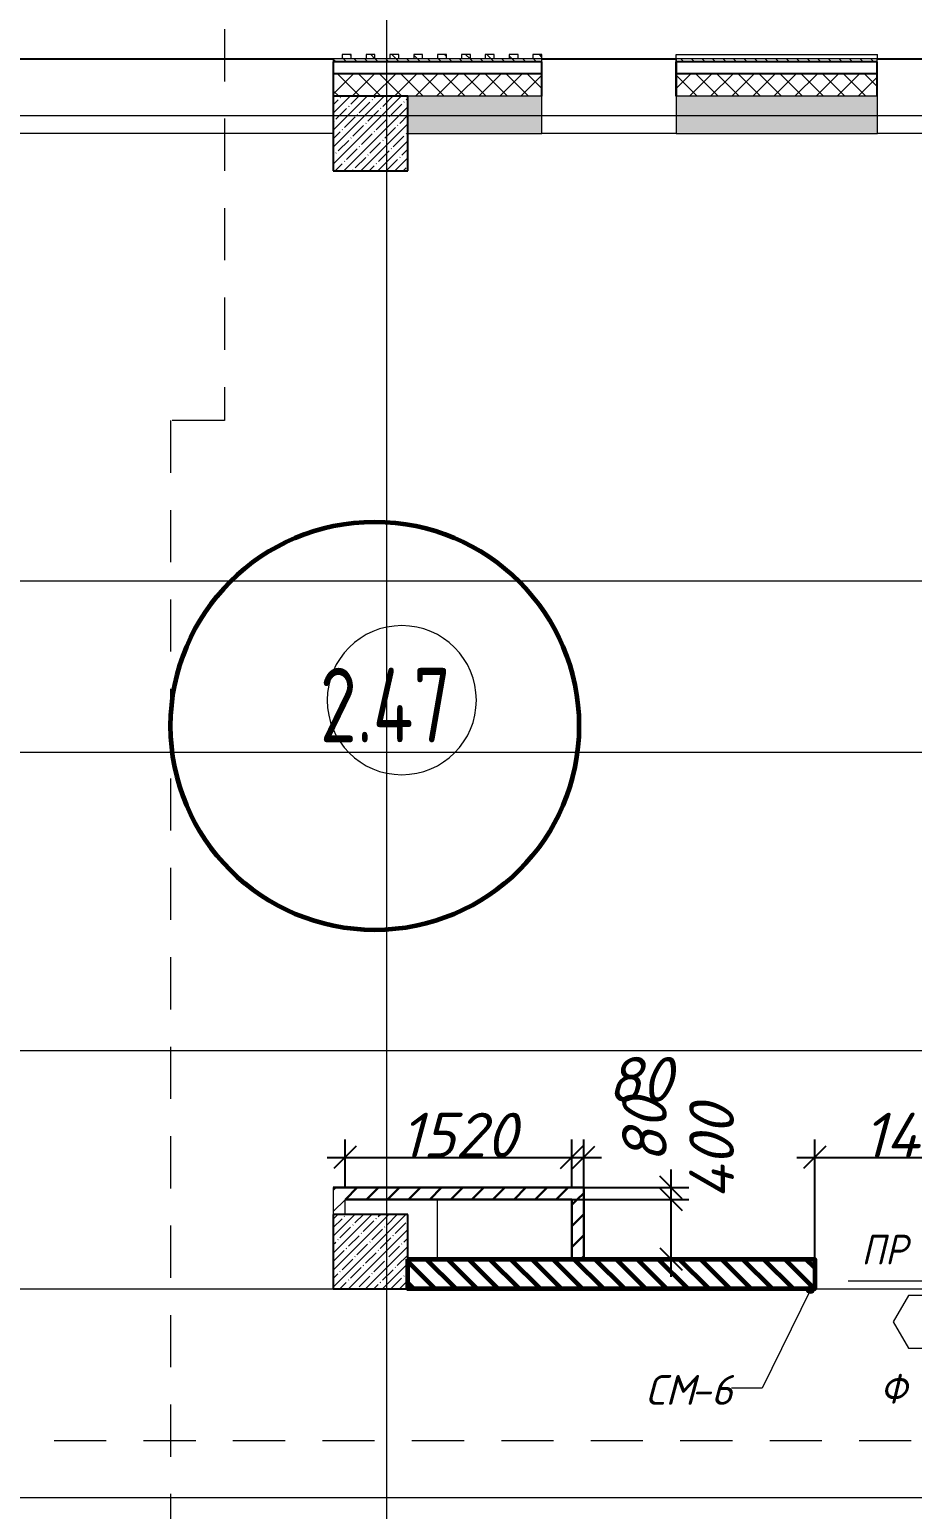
# Model space of a CAD drawing. Header units: millimetres. Extents: x 12986 to 523328, y -9759 to 30092.
# Drawn here: x 352661 to 358582, y 9155 to 19081 of the extents above; entities that cross this region are included whole.
import ezdxf

# ---------------------------------------------------------------- set-up
doc = ezdxf.new("R2010")
doc.units = ezdxf.units.MM
doc.linetypes.add('01 Штриховая _4 мм_', pattern=[600, 350, -250])
doc.layers.add('0)Допникки кружки', color=7, linetype='Continuous', plot=False)
for name, color, linetype, lineweight in [('1) ПГП Зеленый', 3, 'Continuous', 30), ('3) РАсчет Зел', 3, 'Continuous', 30), ('5) Блок ячеистый', 160, 'Continuous', 60), ('A-ANNO-DIMS', 7, 'Continuous', 9), ('A-AREA-IDEN', 7, 'Continuous', 9), ('A-DETL', 7, 'Continuous', 9), ('A-DOOR-IDEN', 7, 'Continuous', 9), ('A-FLOR', 7, 'Continuous', 9), ('A-GENM', 7, 'Continuous', 9), ('A-GENM-1', 7, 'Continuous', 25), ('A-GENM-IDEN', 7, 'Continuous', 9), ('A-WALL-FNSH-1', 7, 'Continuous', 9), ('A-WALL-FNSH-2', 7, 'Continuous', 5), ('A-WALL-FNSH-5', 7, 'Continuous', 5), ('A-WALL-PATT-1', 7, 'Continuous', 5), ('A-WALL-PATT-3', 250, 'Continuous', 5), ('G-ANNO-SYMB-1', 7, '01 Штриховая _4 мм_', 9), ('I-WALL', 7, 'Continuous', 5), ('S-COLS', 7, 'Continuous', 9), ('S-COLS-1', 7, 'Continuous', 5), ('S-COLS-2', 7, 'Continuous', 25), ('Оси-1', 7, 'Continuous', 20)]:
    doc.layers.add(name, color=color, linetype=linetype, lineweight=lineweight)
for name, color, linetype, lineweight, true_color in [('A-WALL-3', 7, 'Continuous', 5, 0x000000), ('A-WALL-4', 7, 'Continuous', 25, 0x000000), ('A-WALL-FNSH-3', 7, 'Continuous', 13, 0x008000)]:
    doc.layers.add(name, color=color, linetype=linetype, lineweight=lineweight, true_color=true_color)
doc.styles.add('ISOCPEUR_I_2', font='isocpeui.ttf', dxfattribs={"height": 300})
doc.styles.add('ISOCPEUR_I_4', font='isocpeui.ttf', dxfattribs={"width": 0.9, "height": 300})
doc.styles.add('СПДС', font='ГОСТ тип А.ttf', dxfattribs={"width": 0.9})
doc.dimstyles.new('ISO-2_0_0_9К_СРЕДНИЙ', dxfattribs={"dimscale": 304.8, "dimtxt": 199.196235, "dimasz": 0.492126, "dimexe": 0.393701, "dimexo": 0, "dimgap": 0, "dimtad": 1, "dimdec": 0, "dimzin": 0, "dimdsep": 46, "dimtxsty": 'ISOCPEUR_I_2', "dimblk1": 'OBLIQUE', "dimblk2": 'OBLIQUE', "dimsah": 1, "dimcen": 0.09, "dimdle": 0.393701, "dimazin": 0, "dimtfac": 1, "dimtdec": 4, "dimtix": 1, "dimtmove": 2, "dimatfit": 3, "dimfxl": 1, "dimtvp": 1, "dimtolj": 1, "dimtzin": 0, "dimarcsym": 2})
doc.dimstyles.new('ISO-2_0_0_9К_СРЕДНИЙ_2', dxfattribs={"dimscale": 304.8, "dimtxt": 199.196235, "dimasz": 0.492126, "dimexe": 0.393701, "dimexo": 0, "dimgap": 0, "dimtad": 1, "dimdec": 0, "dimzin": 0, "dimdsep": 46, "dimtxsty": 'ISOCPEUR_I_2', "dimblk1": 'OBLIQUE', "dimblk2": 'OBLIQUE', "dimsah": 1, "dimcen": 0.09, "dimdle": 0.393701, "dimazin": 0, "dimtfac": 1, "dimtdec": 4, "dimtix": 1, "dimtmove": 0, "dimatfit": 3, "dimfxl": 1, "dimtvp": 1, "dimtolj": 1, "dimtzin": 0, "dimarcsym": 2})
pattern_1 = [(135, (239096.85, -2765.933), (-35.35534, -35.35534), [])]
pattern_2 = [(45, (239096.85, -2765.93), (-70.71068, 70.71068), []), (135, (239096.85, -2765.93), (-70.71068, -70.71068), [])]
pattern_3 = [(45, (239096.85, -2765.93), (-57.024626, 57.024626), []), (45, (239153.876, -2765.93), (-57.024626, 57.024626), [100.806, -20.161, 3.353, -16.808])]
pattern_4 = [(45, (239096.85, -2765.93), (-70.71068, 70.71068), [])]

# ---------------------------------------------------------------- blocks, each defined once
blk = doc.blocks.new('Колонна_Несущая_Прямоугольное сечение - 500х500-29564852-АР1_1_Кладочный план 2 этажа')
at = {"layer": 'S-COLS-1'}
h = blk.add_hatch(dxfattribs=at)
h.set_pattern_fill('FP_46', color=256, style=0, pattern_type=2)
h.set_pattern_definition([(45, (-115850.45, -21150), (-57.024626, 57.024626), []), (45, (-115793.42, -21150), (-57.024626, 57.024626), [100.806, -20.161, 3.353, -16.808])])
h.paths.add_polyline_path([(-250, -250), (250, -250), (250, 250), (-250, 250)], flags=0)
at = {"layer": 'S-COLS-2'}
for p, q in [((250, 250), (-250, 250)), ((-250, 250), (-250, -250)), ((250, -250), (250, 250)), ((-250, -250), (250, -250))]:
    blk.add_line(p, q, dxfattribs=at)
blk = doc.blocks.new('Фахверк_СКБ_Уголок_Тип 2 - СМ-6_200х2180 h-30007491-АР1_1_Кладочный план 2 этажа')
at = {"layer": 'A-GENM-1'}
for p, q in [((125, 156), (125, 81)), ((200, 156), (125, 156)), ((131, 81), (131, 150)), ((131, 150), (200, 150)), ((200, 150), (200, 156)), ((125, 81), (131, 81)), ((131, 19), (125, 19)), ((125, 19), (125, -56)), ((131, -50), (131, 19)), ((125, -56), (200, -56)), ((200, -50), (131, -50)), ((200, -56), (200, -50))]:
    blk.add_line(p, q, dxfattribs=at)
blk = doc.blocks.new('Стойка_Влож_Полоса боковая - Полоса-27101091-АР1_1_Кладочный план 2 этажа')
at = {"layer": 'A-GENM'}
for p, q in [((-5, 85), (0, 85)), ((-5, -85), (-5, 85)), ((0, 31), (0, -31)), ((0, -85), (-5, -85))]:
    blk.add_line(p, q, dxfattribs=at)
blk = doc.blocks.new('_Oblique')
at = {"color": 0, "linetype": 'ByBlock', "lineweight": -2}
blk.add_line((-0.5, -0.5), (0.5, 0.5), dxfattribs=at)
blk = doc.blocks.new('*D2191')
at = {"layer": 'A-ANNO-DIMS', "color": 0, "lineweight": -2, "transparency": 16777216}
for p, q in [((357926.9, 10842.1), (357926.9, 11635.7)), ((359376.9, 10842.1), (359376.9, 11635.7)), ((357806.9, 11515.7), (359496.9, 11515.7))]:
    blk.add_line(p, q, dxfattribs=at)
at = {"layer": 'Defpoints', "color": 0, "transparency": 16777216}
for p in [(359376.9, 11515.7), (357926.9, 10842.1), (359376.9, 10842.1)]:
    blk.add_point(p, dxfattribs=at)
at = {"layer": 'A-ANNO-DIMS', "color": 0, "lineweight": -2, "transparency": 16777216, "xscale": 150, "yscale": 150, "zscale": 150, "rotation": 180}
blk.add_blockref('_Oblique', (357926.9, 11515.7), dxfattribs=at)
at = {"layer": 'A-ANNO-DIMS', "color": 0, "lineweight": -2, "transparency": 16777216, "xscale": 150, "yscale": 150, "zscale": 150}
blk.add_blockref('_Oblique', (359376.9, 11515.7), dxfattribs=at)
at = {"layer": 'A-ANNO-DIMS', "color": 0, "transparency": 16777216, "insert": (358651.9, 11665.7), "char_height": 300, "width": 579.201, "attachment_point": 5, "style": 'ISOCPEUR_I_2'}
blk.add_mtext('\\A1;1450', dxfattribs=at)
blk = doc.blocks.new('*D2327')
at = {"layer": 'A-ANNO-DIMS', "color": 0, "lineweight": -2, "transparency": 16777216}
for p, q in [((354776.9, 11317.1), (354776.9, 11635.7)), ((356297.3, 11317.1), (356297.3, 11635.7)), ((354656.9, 11515.7), (356417.3, 11515.7))]:
    blk.add_line(p, q, dxfattribs=at)
at = {"layer": 'Defpoints', "color": 0, "transparency": 16777216}
for p in [(356297.3, 11515.7), (354776.9, 11317.1), (356297.3, 11317.1)]:
    blk.add_point(p, dxfattribs=at)
at = {"layer": 'A-ANNO-DIMS', "color": 0, "lineweight": -2, "transparency": 16777216, "xscale": 150, "yscale": 150, "zscale": 150, "rotation": 180}
blk.add_blockref('_Oblique', (354776.9, 11515.7), dxfattribs=at)
at = {"layer": 'A-ANNO-DIMS', "color": 0, "lineweight": -2, "transparency": 16777216, "xscale": 150, "yscale": 150, "zscale": 150}
blk.add_blockref('_Oblique', (356297.3, 11515.7), dxfattribs=at)
at = {"layer": 'A-ANNO-DIMS', "color": 0, "transparency": 16777216, "insert": (355537.1, 11665.7), "char_height": 300, "width": 560.814, "attachment_point": 5, "style": 'ISOCPEUR_I_2'}
blk.add_mtext('\\A1;1520', dxfattribs=at)
blk = doc.blocks.new('*D2328')
at = {"layer": 'A-ANNO-DIMS', "color": 0, "lineweight": -2, "transparency": 16777216}
for p, q in [((356297.3, 11317.1), (356297.3, 11635.7)), ((356377.3, 11314.1), (356377.3, 11635.7)), ((356177.3, 11515.7), (356497.3, 11515.7))]:
    blk.add_line(p, q, dxfattribs=at)
at = {"layer": 'Defpoints', "color": 0, "transparency": 16777216}
for p in [(356377.3, 11515.7), (356297.3, 11317.1), (356377.3, 11314.1)]:
    blk.add_point(p, dxfattribs=at)
at = {"layer": 'A-ANNO-DIMS', "color": 0, "lineweight": -2, "transparency": 16777216, "xscale": 150, "yscale": 150, "zscale": 150, "rotation": 180}
blk.add_blockref('_Oblique', (356297.3, 11515.7), dxfattribs=at)
at = {"layer": 'A-ANNO-DIMS', "color": 0, "lineweight": -2, "transparency": 16777216, "xscale": 150, "yscale": 150, "zscale": 150}
blk.add_blockref('_Oblique', (356377.3, 11515.7), dxfattribs=at)
at = {"layer": 'A-ANNO-DIMS', "color": 0, "transparency": 16777216, "insert": (356536.5, 12189.7), "char_height": 300, "width": 303.391, "attachment_point": 1, "line_spacing_factor": 1.149209, "style": 'ISOCPEUR_I_2'}
blk.add_mtext('\\A1;80', dxfattribs=at)
blk = doc.blocks.new('*D2329')
at = {"layer": 'A-ANNO-DIMS', "color": 0, "lineweight": -2, "transparency": 16777216}
for p, q in [((356963, 11434.1), (356963, 11114.1)), ((356297.3, 11234.1), (357083, 11234.1)), ((356377.3, 11314.1), (357083, 11314.1))]:
    blk.add_line(p, q, dxfattribs=at)
at = {"layer": 'Defpoints', "color": 0, "transparency": 16777216}
for p in [(356297.3, 11234.1), (356377.3, 11314.1), (356963, 11234.1)]:
    blk.add_point(p, dxfattribs=at)
at = {"layer": 'A-ANNO-DIMS', "color": 0, "lineweight": -2, "transparency": 16777216, "xscale": 150, "yscale": 150, "zscale": 150}
for p, rotation in [((356963, 11314.1), 90), ((356963, 11234.1), 270)]:
    blk.add_blockref('_Oblique', p, dxfattribs=dict(at, rotation=rotation))
at = {"layer": 'A-ANNO-DIMS', "color": 0, "transparency": 16777216, "insert": (356635, 11477), "char_height": 300, "width": 303.391, "attachment_point": 1, "rotation": 90, "line_spacing_factor": 1.149209, "style": 'ISOCPEUR_I_2'}
blk.add_mtext('\\A1;80', dxfattribs=at)
blk = doc.blocks.new('*D2330')
at = {"layer": 'A-ANNO-DIMS', "color": 0, "lineweight": -2, "transparency": 16777216}
for p, q in [((356963, 11354.1), (356963, 10714.1)), ((356297.3, 11234.1), (357083, 11234.1)), ((357069.1, 10834.1), (356843, 10834.1))]:
    blk.add_line(p, q, dxfattribs=at)
at = {"layer": 'Defpoints', "color": 0, "transparency": 16777216}
for p in [(356297.3, 11234.1), (356963, 10834.1), (357069.1, 10834.1)]:
    blk.add_point(p, dxfattribs=at)
at = {"layer": 'A-ANNO-DIMS', "color": 0, "lineweight": -2, "transparency": 16777216, "xscale": 150, "yscale": 150, "zscale": 150}
for p, rotation in [((356963, 11234.1), 90), ((356963, 10834.1), 270)]:
    blk.add_blockref('_Oblique', p, dxfattribs=dict(at, rotation=rotation))
at = {"layer": 'A-ANNO-DIMS', "color": 0, "transparency": 16777216, "insert": (357085.5, 11233.1), "char_height": 300, "width": 473.474, "attachment_point": 1, "rotation": 90, "line_spacing_factor": 1.149209, "style": 'ISOCPEUR_I_2'}
blk.add_mtext('\\A1;400', dxfattribs=at)
blk = doc.blocks.new('AAR_СКБ_Марка_Двери_Перемычка и проем - Марка перемычки и проема-25306769-АР1_1_Кладочный план 2 этажа')
at = {"layer": 'A-DOOR-IDEN'}
for p, q in [((-5, 0), (5, 0)), ((-0.968, -0.984), (-1.986, -2.747)), ((1.067, -0.984), (-0.968, -0.984)), ((2.085, -2.747), (1.067, -0.984)), ((-1.986, -2.747), (-0.968, -4.509)), ((1.067, -4.509), (2.085, -2.747)), ((-0.968, -4.509), (1.067, -4.509))]:
    blk.add_line(p, q, dxfattribs=at)
blk = doc.blocks.new('Марка_Помещения - Номер-25198446-Объем проектирования 2 этажа')
at = {"layer": 'A-AREA-IDEN'}
for start, end in [(360, 180), (180, 360)]:
    blk.add_arc((0, 0), 2.5, start, end, dxfattribs=at)

msp = doc.modelspace()

# ---------------------------------------------------------------- hatches: boundary and pattern name
at = {"layer": '1) ПГП Зеленый'}
h = msp.add_hatch(dxfattribs=at)
h.set_pattern_fill('FP_24', color=256, style=0, pattern_type=2)
h.set_pattern_definition(pattern_4)
h.paths.add_polyline_path([(356377.2995, 11234.06731), (356377.2995, 11314.06731), (354776.85078, 11314.06731), (354776.85078, 11234.06731), (356297.2995, 11234.06731)], flags=0)
h = msp.add_hatch(dxfattribs=at)
h.set_pattern_fill('FP_24', color=256, style=0, pattern_type=2)
h.set_pattern_definition(pattern_4)
h.paths.add_polyline_path([(356377.2995, 10834.06731), (356377.2995, 11234.06731), (356297.2995, 11234.06731), (356297.2995, 10834.06731)], flags=0)
at = {"layer": '5) Блок ячеистый'}
h = msp.add_hatch(dxfattribs=at)
h.set_pattern_fill('FP_22', color=256, style=0, pattern_type=2)
h.set_pattern_definition([(135, (239096.85, -2765.93), (-70.71068, -70.71068), [])])
h.paths.add_polyline_path([(359556.85081, 10634.06731), (360026.85081, 10634.06731), (360026.85081, 10834.06731), (359376.85081, 10834.06731), (359376.85081, 10634.06731), (359476.85081, 10634.06731)], flags=0)
h.paths.add_polyline_path([(357926.85081, 10634.06731), (357926.85081, 10834.06731), (355197.2995, 10834.06731), (355197.2995, 10634.06731), (357857.85081, 10634.06731)], flags=0)
at = {"layer": 'A-GENM-IDEN'}
h = msp.add_hatch(color=256, dxfattribs=at)
edge = h.paths.add_edge_path(flags=0)
edge.add_arc((357897.85081, 10628.06731), 25, 0, 360)
at = {"layer": 'A-WALL-PATT-1'}
h = msp.add_hatch(dxfattribs=at)
h.set_pattern_fill('FP_23', color=256, style=0, pattern_type=2)
h.set_pattern_definition(pattern_1)
h.paths.add_polyline_path([(356997.2995, 18864.06731), (356997.74819, 18864.06731), (356997.2995, 18884.06731)], flags=0)
h.paths.add_polyline_path([(364426.85081, 18864.06731), (364426.85081, 18884.06731), (359247.06777, 18884.06731), (359247.06777, 18864.06731), (364406.85081, 18864.06731)], flags=0)
h.paths.add_polyline_path([(351246.85083, 18864.06731), (352397.2995, 18864.06731), (352397.2995, 18884.06731), (351246.85083, 18884.06731)], flags=0)
h.paths.add_polyline_path([(350346.29949, 18864.06731), (350346.85083, 18864.06731), (350346.29949, 18884.06731)], flags=0)
h.paths.add_polyline_path([(344647.06777, 18864.06731), (345947.2995, 18864.06731), (345947.2995, 18884.06731), (344647.06777, 18884.06731)], flags=0)
h.paths.add_polyline_path([(332386.85081, 18864.06731), (332406.85081, 18864.06731), (332406.85081, 18884.06731), (332386.85081, 18884.06731)], flags=0)
h.paths.add_polyline_path([(335686.85081, 18864.06731), (340246.85081, 18864.06731), (340246.85081, 18884.06731), (335686.85081, 18884.06731)], flags=0)
h = msp.add_hatch(dxfattribs=at)
h.set_pattern_fill('FP_23', color=256, style=0, pattern_type=2)
h.set_pattern_definition(pattern_1)
h.paths.add_polyline_path([(356097.08254, 18864.06731), (356097.08254, 18884.06731), (354697.2995, 18884.06731), (354697.2995, 18864.06731)], flags=0)
h.paths.add_polyline_path([(341146.85081, 18864.06731), (342347.06777, 18864.06731), (342347.06777, 18884.06731), (341146.85081, 18884.06731)], flags=0)
h.paths.add_polyline_path([(346848.29951, 18864.06731), (348147.2995, 18864.06731), (348147.2995, 18884.06731), (346848.29951, 18884.06731)], flags=0)
h = msp.add_hatch(dxfattribs=at)
h.set_pattern_fill('FP_23', color=256, style=0, pattern_type=2)
h.set_pattern_definition(pattern_1)
h.paths.add_polyline_path([(350345.8508, 18864.06731), (350345.8508, 18884.06731), (349047.2995, 18884.06731), (349047.2995, 18864.06731)], flags=0)
h.paths.add_polyline_path([(358346.85081, 18864.06731), (358346.85081, 18884.06731), (356997.2995, 18884.06731), (356997.2995, 18864.06731)], flags=0)
h = msp.add_hatch(dxfattribs=at)
h.set_pattern_fill('FP_23', color=256, style=0, pattern_type=2)
h.set_pattern_definition(pattern_1)
h.paths.add_polyline_path([(354817.2995, 18884.06731), (354817.2995, 18914.06731), (354757.2995, 18914.06731), (354757.2995, 18884.06731)], flags=0)
h = msp.add_hatch(dxfattribs=at)
h.set_pattern_fill('FP_23', color=256, style=0, pattern_type=2)
h.set_pattern_definition(pattern_1)
h.paths.add_polyline_path([(354977.2995, 18884.06731), (354977.2995, 18914.06731), (354917.2995, 18914.06731), (354917.2995, 18884.06731)], flags=0)
h = msp.add_hatch(dxfattribs=at)
h.set_pattern_fill('FP_23', color=256, style=0, pattern_type=2)
h.set_pattern_definition(pattern_1)
h.paths.add_polyline_path([(355137.2995, 18884.06731), (355137.2995, 18914.06731), (355077.2995, 18914.06731), (355077.2995, 18884.06731)], flags=0)
h = msp.add_hatch(dxfattribs=at)
h.set_pattern_fill('FP_23', color=256, style=0, pattern_type=2)
h.set_pattern_definition(pattern_1)
h.paths.add_polyline_path([(355297.2995, 18884.06731), (355297.2995, 18914.06731), (355237.2995, 18914.06731), (355237.2995, 18884.06731)], flags=0)
h = msp.add_hatch(dxfattribs=at)
h.set_pattern_fill('FP_23', color=256, style=0, pattern_type=2)
h.set_pattern_definition(pattern_1)
h.paths.add_polyline_path([(355457.2995, 18884.06731), (355457.2995, 18914.06731), (355397.2995, 18914.06731), (355397.2995, 18884.06731)], flags=0)
h = msp.add_hatch(dxfattribs=at)
h.set_pattern_fill('FP_23', color=256, style=0, pattern_type=2)
h.set_pattern_definition(pattern_1)
h.paths.add_polyline_path([(355617.2995, 18884.06731), (355617.2995, 18914.06731), (355557.2995, 18914.06731), (355557.2995, 18884.06731)], flags=0)
h = msp.add_hatch(dxfattribs=at)
h.set_pattern_fill('FP_23', color=256, style=0, pattern_type=2)
h.set_pattern_definition(pattern_1)
h.paths.add_polyline_path([(355777.2995, 18884.06731), (355777.2995, 18914.06731), (355717.2995, 18914.06731), (355717.2995, 18884.06731)], flags=0)
h = msp.add_hatch(dxfattribs=at)
h.set_pattern_fill('FP_23', color=256, style=0, pattern_type=2)
h.set_pattern_definition(pattern_1)
h.paths.add_polyline_path([(355937.2995, 18884.06731), (355937.2995, 18914.06731), (355877.2995, 18914.06731), (355877.2995, 18884.06731)], flags=0)
h = msp.add_hatch(dxfattribs=at)
h.set_pattern_fill('FP_23', color=256, style=0, pattern_type=2)
h.set_pattern_definition(pattern_1)
h.paths.add_polyline_path([(356097.2995, 18884.06731), (356097.2995, 18914.06731), (356037.2995, 18914.06731), (356037.2995, 18884.06731)], flags=0)
h = msp.add_hatch(dxfattribs=at)
h.set_pattern_fill('FP_11', color=256, style=0, pattern_type=2)
h.set_pattern_definition(pattern_2)
h.paths.add_polyline_path([(364176.85081, 18634.06731), (364326.85081, 18634.06731), (364326.85081, 18784.06731), (359247.06777, 18784.06731), (359247.06777, 18634.06731), (363110.75706, 18634.06731)], flags=0)
h.paths.add_polyline_path([(352397.2995, 18634.06731), (352397.2995, 18784.06731), (351246.85083, 18784.06731), (351246.85083, 18634.06731)], flags=0)
h.paths.add_polyline_path([(350346.29949, 18634.06731), (350346.85083, 18634.06731), (350346.29949, 18754.79567)], flags=0)
h.paths.add_polyline_path([(356997.2995, 18634.06731), (356997.74819, 18634.06731), (356997.2995, 18754.79567)], flags=0)
h.paths.add_polyline_path([(356097.08254, 18634.06731), (356097.2995, 18634.06731), (356097.08254, 18754.79567)], flags=0)
h.paths.add_polyline_path([(345146.85081, 18634.06731), (345947.2995, 18634.06731), (345947.2995, 18784.06731), (344647.06777, 18784.06731), (344647.06777, 18634.06731)], flags=0)
h.paths.add_polyline_path([(339676.85081, 18634.06731), (340177.85081, 18634.06731), (340177.85081, 18640.06731), (340246.85081, 18640.06731), (340246.85081, 18784.06731), (335686.85081, 18784.06731), (335686.85081, 18634.06731), (338594.50706, 18634.06731)], flags=0)
h.paths.add_polyline_path([(332406.85081, 18634.06731), (332406.85081, 18784.06731), (332176.85081, 18784.06731), (332176.85081, 18634.06731)], flags=0)
h = msp.add_hatch(dxfattribs=at)
h.set_pattern_fill('FP_11', color=256, style=0, pattern_type=2)
h.set_pattern_definition(pattern_2)
h.paths.add_polyline_path([(356097.08254, 18634.06731), (356097.08254, 18784.06731), (354697.2995, 18784.06731), (354697.2995, 18634.06731), (355197.2995, 18634.06731)], flags=0)
h.paths.add_polyline_path([(348147.2995, 18634.06731), (348147.2995, 18784.06731), (346848.29951, 18784.06731), (346848.29951, 18634.06731), (347788.10081, 18634.06731)], flags=0)
h.paths.add_polyline_path([(341146.85081, 18634.06731), (342278.06777, 18634.06731), (342278.06777, 18640.06731), (342347.06777, 18640.06731), (342347.06777, 18784.06731), (341146.85081, 18784.06731), (341146.85081, 18754.79567)], flags=0)
h = msp.add_hatch(dxfattribs=at)
h.set_pattern_fill('FP_11', color=256, style=0, pattern_type=2)
h.set_pattern_definition(pattern_2)
h.paths.add_polyline_path([(358346.85081, 18634.06731), (358346.85081, 18784.06731), (356997.2995, 18784.06731), (356997.2995, 18634.06731)], flags=0)
h.paths.add_polyline_path([(350146.85081, 18634.06731), (350345.8508, 18634.06731), (350345.8508, 18784.06731), (349047.2995, 18784.06731), (349047.2995, 18634.06731), (349446.85081, 18634.06731)], flags=0)
h = msp.add_hatch(dxfattribs=at)
h.set_pattern_fill('FP_7', color=256, style=0, pattern_type=2)
h.set_pattern_definition(pattern_3)
h.paths.add_polyline_path([(356097.2995, 18384.06731), (356097.08254, 18634.06731), (355197.2995, 18634.06731), (355197.2995, 18384.06731)], flags=0)
h.paths.add_polyline_path([(358347.06777, 18384.06731), (358347.06777, 18634.06731), (356997.2995, 18634.06731), (356997.2995, 18384.06731)], flags=0)
h.paths.add_polyline_path([(352397.2995, 18384.06731), (352397.2995, 18634.06731), (351246.85083, 18634.06731), (351246.85083, 18384.06731)], flags=0)
h.paths.add_polyline_path([(350146.85081, 18384.06731), (350346.85083, 18384.06731), (350346.29949, 18634.06731), (350146.85081, 18634.06731)], flags=0)
at = {"layer": 'A-WALL-PATT-3'}
h = msp.add_hatch(dxfattribs=at)
h.set_pattern_fill('FP_24', color=256, style=0, pattern_type=2)
h.set_pattern_definition(pattern_4)
h.paths.add_polyline_path([(354776.85078, 11134.06731), (354776.85078, 11314.06731), (354696.85078, 11314.06731), (354696.85078, 11134.06731)], flags=0)
at = {"layer": 'S-COLS-1'}
h = msp.add_hatch(dxfattribs=at)
h.set_pattern_fill('FP_7', color=256, style=0, pattern_type=2)
h.set_pattern_definition(pattern_3)
h.paths.add_polyline_path([(354696.85078, 10634.06731), (355196.85078, 10634.06731), (355196.85078, 11134.06731), (354696.85078, 11134.06731)], flags=0)

# ---------------------------------------------------------------- linework, layer by layer
at = {"layer": '0)Допникки кружки', "color": 6, "lineweight": 60}
msp.add_circle((354976.23644, 14410.45293), 1369.38563, dxfattribs=at)
at = {"layer": '1) ПГП Зеленый'}
for p, q in [((354776.85078, 11234.06731), (356297.2995, 11234.06731)), ((356377.2995, 10834.06731), (356377.2995, 11314.06731))]:
    msp.add_line(p, q, dxfattribs=at)
at = {"layer": '3) РАсчет Зел'}
for p, q in [((356377.2995, 11314.06731), (354696.85078, 11314.06731)), ((356297.2995, 11234.06731), (356297.2995, 10834.06731))]:
    msp.add_line(p, q, dxfattribs=at)
at = {"layer": '5) Блок ячеистый'}
msp.add_lwpolyline([(355197.2995, 10834.06731), (357926.85081, 10834.06731), (357926.85081, 10634.0673), (355197.2995, 10634.0673)], close=True, dxfattribs=at)
at = {"layer": 'A-DETL'}
msp.add_line((356097.2995, 18784.06731), (356097.08254, 18784.06731), dxfattribs=at)
at = {"layer": 'A-FLOR'}
msp.add_line((355397.2995, 10834.06731), (355397.2995, 11234.06731), dxfattribs=at)
at = {"layer": 'A-GENM-IDEN'}
for p, q in [((357897.85081, 10628.06731), (357575.53141, 9968.90397)), ((357575.53141, 9968.90397), (357368.82126, 9968.90397))]:
    msp.add_line(p, q, dxfattribs=at)
msp.add_circle((357897.85081, 10628.06731), 25, dxfattribs=at)
at = {"layer": 'A-WALL-3'}
for p, q in [((356097.2995, 18634.06731), (355197.2995, 18634.06731)), ((356097.2995, 18384.06731), (356097.2995, 18634.06731)), ((358347.06777, 18634.06731), (356997.2995, 18634.06731)), ((356997.2995, 18634.06731), (356997.2995, 18384.06731)), ((358347.06777, 18384.06731), (358347.06777, 18634.06731)), ((355197.2995, 18384.06731), (356097.2995, 18384.06731)), ((356997.2995, 18384.06731), (358347.06777, 18384.06731))]:
    msp.add_line(p, q, dxfattribs=at)
at = {"layer": 'A-WALL-4'}
for p, q in [((352397.2995, 18884.06731), (354697.2995, 18884.06731)), ((354697.2995, 18864.06731), (354697.2995, 18634.06731)), ((356097.2995, 18864.06731), (354697.2995, 18864.06731)), ((356097.2995, 18884.06731), (356997.2995, 18884.06731)), ((356097.2995, 18634.06731), (356097.2995, 18864.06731)), ((356997.2995, 18864.06731), (356997.2995, 18634.06731)), ((358346.85081, 18864.06731), (356997.2995, 18864.06731)), ((356997.74819, 18634.06731), (356997.74819, 18864.06731)), ((358346.85081, 18634.06731), (358346.85081, 18864.06731)), ((358347.06777, 18884.06731), (359247.06777, 18884.06731)), ((356097.08254, 18784.06731), (354697.2995, 18784.06731)), ((358346.85081, 18784.06731), (356997.2995, 18784.06731))]:
    msp.add_line(p, q, dxfattribs=at)
at = {"layer": 'A-WALL-FNSH-1'}
for p, q in [((356097.2995, 18884.06731), (354697.2995, 18884.06731)), ((354697.2995, 18884.06731), (354697.2995, 18864.06731)), ((356097.2995, 18864.06731), (356097.2995, 18884.06731)), ((356997.2995, 18884.06731), (356997.2995, 18864.06731)), ((358346.85081, 18884.06731), (356997.2995, 18884.06731)), ((356997.74819, 18864.06731), (356997.74819, 18884.06731)), ((358346.85081, 18864.06731), (358346.85081, 18884.06731))]:
    msp.add_line(p, q, dxfattribs=at)
at = {"layer": 'A-WALL-FNSH-2'}
for p, q in [((357857.85081, 10834.06731), (355197.2995, 10834.06731)), ((355197.2995, 10834.06731), (355197.2995, 10634.06731)), ((357926.85081, 10703.06731), (357926.85081, 10765.06731)), ((355197.2995, 10634.06731), (357857.85081, 10634.06731))]:
    msp.add_line(p, q, dxfattribs=at)
at = {"layer": 'A-WALL-FNSH-3'}
for p, q in [((354696.85078, 11314.06731), (354696.85078, 11134.06731)), ((354776.85078, 11134.06731), (354776.85078, 11234.06731)), ((354696.85078, 11134.06731), (354776.85078, 11134.06731))]:
    msp.add_line(p, q, dxfattribs=at)
at = {"layer": 'A-WALL-FNSH-5'}
for p, q in [((354817.2995, 18914.06731), (354757.2995, 18914.06731)), ((354757.2995, 18914.06731), (354757.2995, 18884.06731)), ((354817.2995, 18884.06731), (354817.2995, 18914.06731)), ((354977.2995, 18914.06731), (354917.2995, 18914.06731)), ((354917.2995, 18914.06731), (354917.2995, 18884.06731)), ((354977.2995, 18884.06731), (354977.2995, 18914.06731)), ((355137.2995, 18914.06731), (355077.2995, 18914.06731)), ((355077.2995, 18914.06731), (355077.2995, 18884.06731)), ((355137.2995, 18884.06731), (355137.2995, 18914.06731)), ((355297.2995, 18914.06731), (355237.2995, 18914.06731)), ((355237.2995, 18914.06731), (355237.2995, 18884.06731)), ((355297.2995, 18884.06731), (355297.2995, 18914.06731)), ((355457.2995, 18914.06731), (355397.2995, 18914.06731)), ((355397.2995, 18914.06731), (355397.2995, 18884.06731)), ((355457.2995, 18884.06731), (355457.2995, 18914.06731)), ((355617.2995, 18914.06731), (355557.2995, 18914.06731)), ((355557.2995, 18914.06731), (355557.2995, 18884.06731)), ((355617.2995, 18884.06731), (355617.2995, 18914.06731)), ((355777.2995, 18914.06731), (355717.2995, 18914.06731)), ((355717.2995, 18914.06731), (355717.2995, 18884.06731)), ((355777.2995, 18884.06731), (355777.2995, 18914.06731)), ((355937.2995, 18914.06731), (355877.2995, 18914.06731)), ((355877.2995, 18914.06731), (355877.2995, 18884.06731)), ((355937.2995, 18884.06731), (355937.2995, 18914.06731)), ((356097.2995, 18914.06731), (356037.2995, 18914.06731)), ((356037.2995, 18914.06731), (356037.2995, 18884.06731)), ((356097.2995, 18884.06731), (356097.2995, 18914.06731))]:
    msp.add_line(p, q, dxfattribs=at)
at = {"layer": 'G-ANNO-SYMB-1'}
for p, q in [((353967.26965, 19683.79894), (353967.26965, 16458.52621)), ((353606.85081, 16458.52621), (353606.85081, -7424.89825)), ((353967.26965, 16458.52621), (353606.85081, 16458.52621)), ((282025.05495, 9617.34578), (365873.70751, 9617.34578))]:
    msp.add_line(p, q, dxfattribs=at)
at = {"layer": 'I-WALL'}
for p, q in [((356997.2995, 18914.06731), (358347.06777, 18914.06731)), ((356997.2995, 18884.06731), (356997.2995, 18914.06731)), ((358347.06777, 18884.06731), (358347.06777, 18914.06731)), ((354697.2995, 18384.06731), (352397.2995, 18384.06731)), ((356997.2995, 18384.06731), (356097.2995, 18384.06731)), ((359246.85081, 18384.06731), (358347.06777, 18384.06731))]:
    msp.add_line(p, q, dxfattribs=at)
at = {"layer": 'S-COLS-2'}
for p, q in [((355196.85078, 11134.06731), (354696.85078, 11134.06731)), ((354696.85078, 11134.06731), (354696.85078, 10634.06731)), ((355196.85078, 10634.06731), (355196.85078, 11134.06731)), ((354696.85078, 10634.06731), (355196.85078, 10634.06731))]:
    msp.add_line(p, q, dxfattribs=at)
at = {"layer": 'Оси-1'}
for p, q in [((355056.85078, -6915.9327), (355056.85078, 25871.01046)), ((234936.85079, 18504.0673), (365048.47884, 18504.0673)), ((234936.85079, 15384.06737), (365048.47884, 15384.06737)), ((234936.85079, 14234.06737), (365048.47884, 14234.06737)), ((234936.85079, 12234.0673), (365048.47884, 12234.0673)), ((234936.85079, 10634.0673), (365048.47884, 10634.0673)), ((234936.85079, 9234.0673), (365048.47884, 9234.0673))]:
    msp.add_line(p, q, dxfattribs=at)

# ---------------------------------------------------------------- block references
at = {"layer": 'A-AREA-IDEN', "xscale": 199.9999999999999, "yscale": 199.9999999999999, "zscale": 199.9999999999999}
msp.add_blockref('Марка_Помещения - Номер-25198446-Объем проектирования 2 этажа', (355157.49415, 14583.03801), dxfattribs=at)
at = {"layer": 'A-DOOR-IDEN', "xscale": 99.99999999999993, "yscale": 99.99999999999993, "zscale": 99.99999999999993}
msp.add_blockref('AAR_СКБ_Марка_Двери_Перемычка и проем - Марка перемычки и проема-25306769-АР1_1_Кладочный план 2 этажа', (358651.85081, 10687.83455), dxfattribs=at)
at = {"layer": 'A-GENM', "rotation": 180}
msp.add_blockref('Стойка_Влож_Полоса боковая - Полоса-27101091-АР1_1_Кладочный план 2 этажа', (357932.85081, 10734.06731), dxfattribs=at)
at = {"layer": 'A-GENM-1', "rotation": 180}
msp.add_blockref('Фахверк_СКБ_Уголок_Тип 2 - СМ-6_200х2180 h-30007491-АР1_1_Кладочный план 2 этажа', (358057.85081, 10784.06731), dxfattribs=at)
at = {"layer": 'S-COLS'}
msp.add_blockref('Колонна_Несущая_Прямоугольное сечение - 500х500-29564852-АР1_1_Кладочный план 2 этажа', (354947.2995, 18384.06731), dxfattribs=at)

# ---------------------------------------------------------------- texts
at = {"layer": 'A-AREA-IDEN', "insert": (354608.02785, 14800.15662), "char_height": 500, "width": 1370.885625, "attachment_point": 1, "style": 'СПДС'}
msp.add_mtext('2.47', dxfattribs=at)
at = {"layer": 'A-GENM-IDEN', "char_height": 200, "attachment_point": 1}
for s, insert, width, style in [('ПР', (358239.56588, 10997.12341), 416.8775, 'ISOCPEUR_I_4'), ('СМ', (356791.36814, 10056.51855), 367.9745625, 'ISOCPEUR_I_2'), ('-6', (357094.97751, 10056.51855), 317.46825, 'ISOCPEUR_I_2'), ('\\fISOCPEUR|b0|i1|c204|p34|;\\W.9;Ф', (358366.17339, 10063.91244), 230.886, 'ISOCPEUR_I_2')]:
    msp.add_mtext(s, dxfattribs=dict(at, insert=insert, width=width, style=style))

# ---------------------------------------------------------------- dimensions: what is measured, and where the dimension line sits
at = {"layer": 'A-ANNO-DIMS'}
dim = msp.add_linear_dim(base=(356377.2995, 11515.68625), p1=(356297.2995, 11317.11531), p2=(356377.2995, 11314.06731), dimstyle='ISO-2_0_0_9К_СРЕДНИЙ', override={"dimpost": '<>', "dimfxl": 80.058043}, dxfattribs=at)
dim.commit()
dim.dimension.update_dxf_attribs({"geometry": '*D2328', "text_midpoint": (356688.16402, 11989.74174), "dimtype": 160})
for base, p1, p2, override, picture, middle in [((356963.00754, 11234.06731), (356377.2995, 11314.06731), (356297.2995, 11234.06731), {"dimpost": '<>', "dimfxl": 113.137085}, '*D2329', (356835.04972, 11628.65348)), ((356963.00754, 10834.06731), (356297.2995, 11234.06731), (357069.07355, 10834.06731), {"dimpost": '<>', "dimfxl": 869.272792}, '*D2330', (357285.47543, 11469.83185))]:
    dim = msp.add_linear_dim(base=base, p1=p1, p2=p2, angle=90, dimstyle='ISO-2_0_0_9К_СРЕДНИЙ', override=override, dxfattribs=at)
    dim.commit()
    dim.dimension.update_dxf_attribs({"geometry": picture, "text_midpoint": middle, "dimtype": 160, "text_rotation": 90})
for base, p1, p2, override, picture, middle in [((356297.2995, 11515.68625), (354776.85078, 11317.11531), (356297.2995, 11317.11531), {"dimpost": '<>', "dimfxl": 1520.448723}, '*D2327', (355537.07514, 11665.68625)), ((359376.85081, 11515.68625), (357926.85081, 10842.06731), (359376.85081, 10842.06731), {"dimpost": '<>', "dimfxl": 1450}, '*D2191', (358651.85081, 11665.68625))]:
    dim = msp.add_linear_dim(base=base, p1=p1, p2=p2, dimstyle='ISO-2_0_0_9К_СРЕДНИЙ_2', override=override, dxfattribs=at)
    dim.commit()
    dim.dimension.update_dxf_attribs({"geometry": picture, "text_midpoint": middle})

doc.saveas('drawing.dxf')
